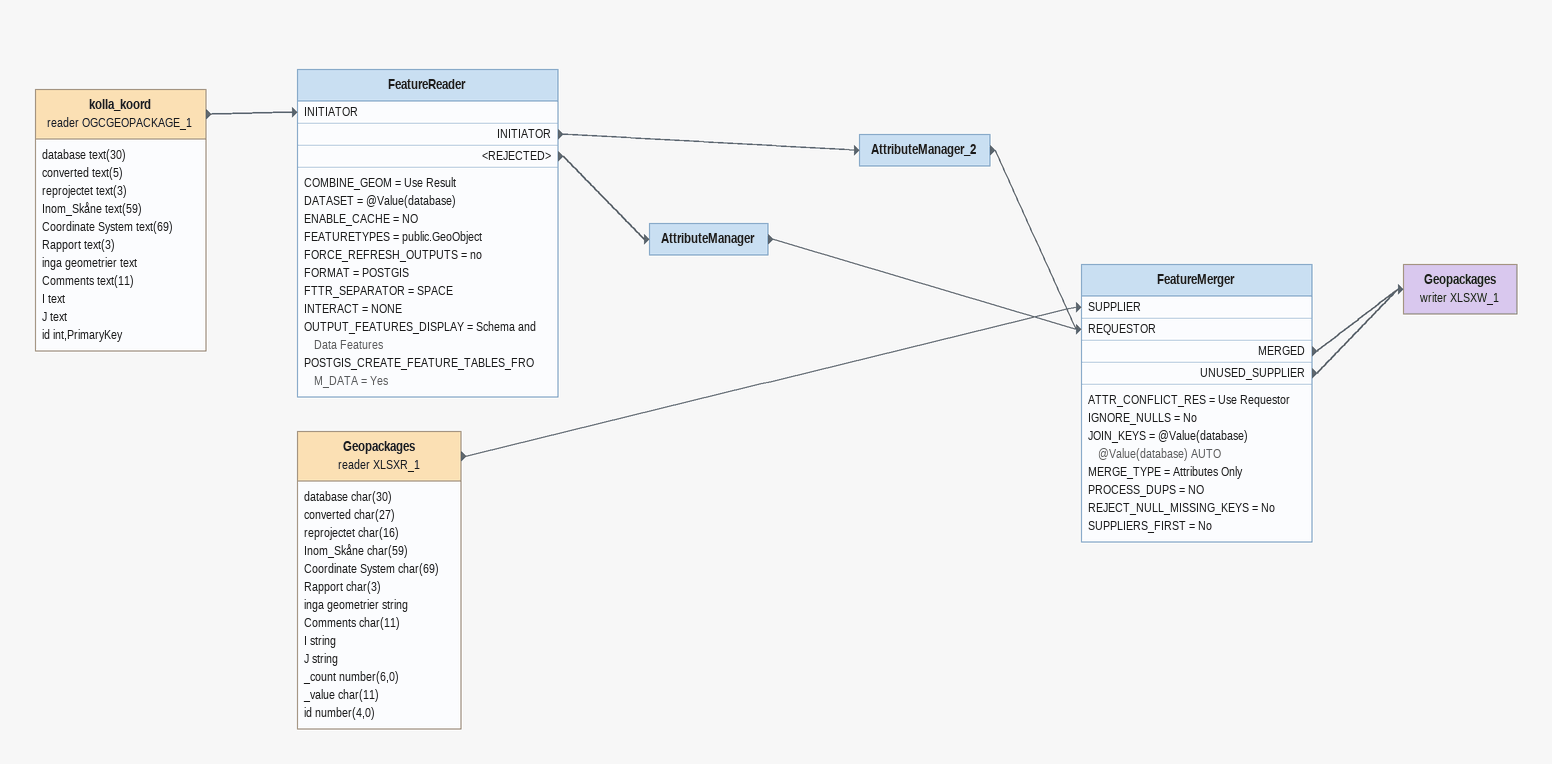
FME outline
kolla_koord (reader OGCGEOPACKAGE_1)
    attributes: database text(30), converted text(5), reprojectet text(3), Inom_Skåne text(59), Coordinate System text(69), Rapport text(3), inga geometrier text, Comments text(11), I text, J text, id int,PrimaryKey
    -> FeatureReader [INITIATOR]
FeatureReader
    COMBINE_GEOM = Use Result
    DATASET = @Value(database)
    ENABLE_CACHE = NO
    FEATURETYPES = public.GeoObject
    FORCE_REFRESH_OUTPUTS = no
    FORMAT = POSTGIS
    FTTR_SEPARATOR = SPACE
    INTERACT = NONE
    OUTPUT_FEATURES_DISPLAY = Schema and Data Features
    POSTGIS_CREATE_FEATURE_TABLES_FROM_DATA = Yes
    INITIATOR -> AttributeManager_2
    <REJECTED> -> AttributeManager
AttributeManager_2
    -> FeatureMerger [REQUESTOR]
AttributeManager
    -> FeatureMerger [REQUESTOR]
Geopackages (reader XLSXR_1)
    attributes: database char(30), converted char(27), reprojectet char(16), Inom_Skåne char(59), Coordinate System char(69), Rapport char(3), inga geometrier string, Comments char(11), I string, J string, _count number(6,0), _value char(11), id number(4,0)
    -> FeatureMerger [SUPPLIER]
FeatureMerger
    ATTR_CONFLICT_RES = Use Requestor
    IGNORE_NULLS = No
    JOIN_KEYS = @Value(database) @Value(database) AUTO
    MERGE_TYPE = Attributes Only
    PROCESS_DUPS = NO
    REJECT_NULL_MISSING_KEYS = No
    SUPPLIERS_FIRST = No
    MERGED -> Geopackages (writer XLSXW_1)
    UNUSED_SUPPLIER -> Geopackages (writer XLSXW_1)
Geopackages (writer XLSXW_1)
